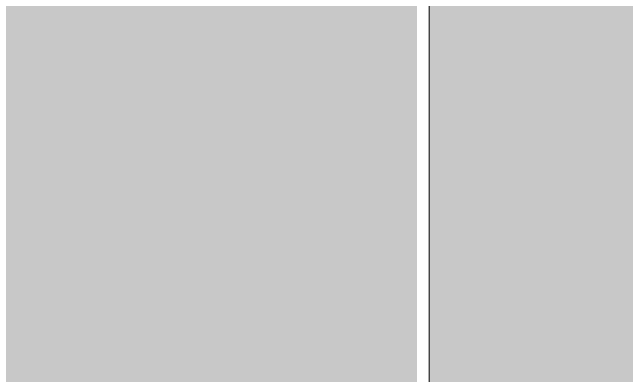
# Model space of a CAD drawing. Header units: inches. Extents: x -4169 to -1846, y 9706 to 12377.
# Drawn here: x -3462.81645 to -3462.81063, y 10414.04284 to 10414.04629 of the extents above; entities that cross this region are included whole.
import ezdxf

# ---------------------------------------------------------------- set-up
doc = ezdxf.new("R2010")
doc.units = ezdxf.units.IN
doc.header["$MEASUREMENT"] = 0
for name, color, linetype, lineweight in [('P-PIPE', 3, 'Continuous', 9), ('P-PIPE-1', 3, 'Continuous', 5), ('S-BEAM', 12, 'Continuous', 9)]:
    doc.layers.add(name, color=color, linetype=linetype, lineweight=lineweight)

# ---------------------------------------------------------------- blocks, each defined once
blk = doc.blocks.new('Dimension Lumber - LVL - 3_5X5_5-V117-ENLARGED RCP - 1ST FLOOR PLAN')
at = {"layer": 'S-BEAM'}
h = blk.add_hatch(color=256, dxfattribs=at)
h.paths.add_polyline_path([(29.7068966, -1.75), (34.9, -1.75), (34.9, 1.75), (-11.9961226, 1.75), (-11.9961226, -1.75), (25.9, -1.75)], flags=0)
h.paths.add_polyline_path([(-36.65, -1.75), (-22.6137633, -1.75), (-22.6137633, 1.75), (-36.65, 1.75)], flags=0)
h.paths.add_polyline_path([(-20.2387633, -1.75), (-18.6137633, -1.75), (-18.6137633, 1.75), (-20.2387633, 1.75)], flags=0)
h.paths.add_polyline_path([(-16.2387633, -1.75), (-14.3711226, -1.75), (-14.3711226, 1.75), (-16.2387633, 1.75)], flags=0)

msp = doc.modelspace()

# ---------------------------------------------------------------- hatches: boundary and pattern name
at = {"layer": 'P-PIPE-1'}
h = msp.add_hatch(color=256, dxfattribs=at)
h.paths.add_polyline_path([(-3462.8130434, 10411.1208646), (-3462.8125, 10411.1208646), (-3462.8217511, 10649.8579276), (-3464, 10649.8579276), (-3464, 10411.1208646), (-3462.8529631, 10411.1208646)], flags=0)
h.paths.add_polyline_path([(-3463.7681719, 10668.8079276), (-3462.8125, 10668.8079276), (-3462.8224514, 10669.0579276), (-3464, 10669.0579276), (-3464, 10668.8079276)], flags=0)
h.paths.add_polyline_path([(-3463.7788105, 10707.2079276), (-3462.8125, 10707.2079276), (-3462.823852, 10707.4579276), (-3464, 10707.4579276), (-3464, 10707.2079276)], flags=0)
h.paths.add_polyline_path([(-3462.8125, 10726.4079276), (-3462.8326975, 10949.9708646), (-3464, 10949.9708646), (-3464, 10726.4079276), (-3462.8245432, 10726.4079276)], flags=0)
h.paths.add_polyline_path([(-3463.8513174, 10968.9208646), (-3462.8125, 10968.9208646), (-3462.8333978, 10969.1708646), (-3464, 10969.1708646), (-3464, 10968.9208646)], flags=0)
h.paths.add_polyline_path([(-3463.1603107, 11007.3208646), (-3462.8125, 11007.3208646), (-3462.8347984, 11007.5708646), (-3464, 11007.5708646), (-3464, 11007.3208646), (-3463.2957874, 11007.3208646)], flags=0)
h.paths.add_polyline_path([(-3462.8125, 11026.5208646), (-3462.838979, 11122.1893961), (-3464, 11122.1893961), (-3464, 11026.5208646), (-3462.8354896, 11026.5208646)], flags=0)

# ---------------------------------------------------------------- linework, layer by layer
at = {"layer": 'P-PIPE'}
msp.add_line((-3462.8125, 10649.8579276), (-3462.8125, 10411.1208646), dxfattribs=at)

# ---------------------------------------------------------------- block references
at = {"layer": 'S-BEAM'}
msp.add_blockref('Dimension Lumber - LVL - 3_5X5_5-V117-ENLARGED RCP - 1ST FLOOR PLAN', (-3442.5737367, 10415.7893961), dxfattribs=at)

doc.saveas('drawing.dxf')
